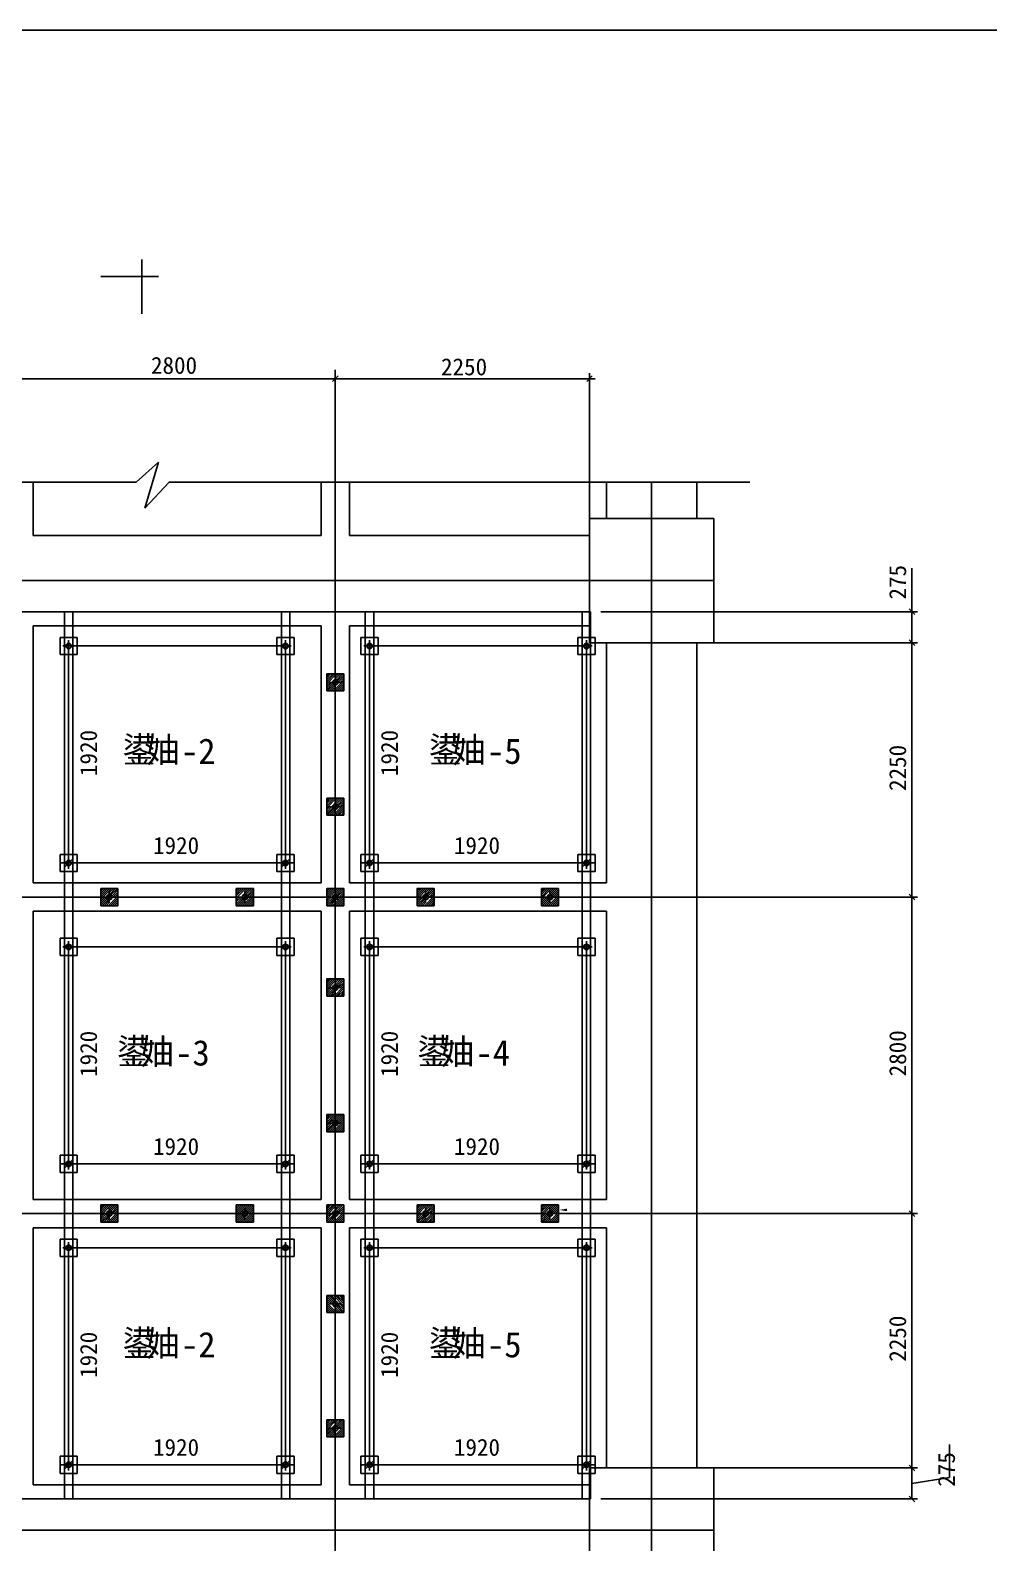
# Model space of a CAD drawing. Header units: metres. Extents: x 0 to 297, y 0 to 210.
# Drawn here: x 66.8 to 151.6, y 76.2 to 210 of the extents above; entities that cross this region are included whole.
import ezdxf

# ---------------------------------------------------------------- set-up
doc = ezdxf.new("R2010")
doc.units = ezdxf.units.M
for name, color, linetype in [(' ', 7, 'Continuous'), ('1', 7, 'Continuous'), ('4', 7, 'Continuous'), ('6', 7, 'Continuous'), ('7', 7, 'Continuous')]:
    doc.layers.add(name, color=color, linetype=linetype)

msp = doc.modelspace()

# ---------------------------------------------------------------- linework, layer by layer
at = {"layer": ' '}
for p, q in [((93.77, 179.95), (93.77, 56.32)), ((121.77, 170.01), (121.77, 56.32)), ((17.94, 161.3), (127.27, 161.3)), ((69.41, 154.76), (69.41, 156.28)), ((69.41, 156.28), (70.93, 156.28)), ((69.66, 155.52), (70.68, 155.52)), ((70.1, 155.71), (70.1, 155.75)), ((70.1, 155.29), (70.1, 155.33)), ((70.17, 155.01), (70.17, 156.03)), ((70.24, 155.71), (70.24, 155.75)), ((70.24, 155.29), (70.24, 155.33)), ((70.93, 156.28), (70.93, 154.76)), ((88.61, 154.76), (88.61, 156.28)), ((88.61, 156.28), (90.13, 156.28)), ((88.86, 155.52), (89.88, 155.52)), ((89.3, 155.71), (89.3, 155.75)), ((89.3, 155.29), (89.3, 155.33)), ((89.37, 155.01), (89.37, 156.03)), ((89.44, 155.71), (89.44, 155.75)), ((89.44, 155.29), (89.44, 155.33)), ((90.13, 156.28), (90.13, 154.76)), ((96.04, 154.76), (96.04, 156.28)), ((96.04, 156.28), (97.56, 156.28)), ((96.29, 155.52), (97.31, 155.52)), ((96.73, 155.71), (96.73, 155.75)), ((96.73, 155.29), (96.73, 155.33)), ((96.8, 155.01), (96.8, 156.03)), ((96.87, 155.71), (96.87, 155.75)), ((96.87, 155.29), (96.87, 155.33)), ((97.56, 156.28), (97.56, 154.76)), ((115.24, 154.76), (115.24, 156.28)), ((115.24, 156.28), (116.76, 156.28)), ((115.49, 155.52), (116.51, 155.52)), ((115.93, 155.71), (115.93, 155.75)), ((115.93, 155.29), (115.93, 155.33)), ((116, 155.01), (116, 156.03)), ((116.07, 155.71), (116.07, 155.75)), ((116.07, 155.29), (116.07, 155.33)), ((116.76, 156.28), (116.76, 154.76)), ((70.93, 154.76), (69.41, 154.76)), ((90.13, 154.76), (88.61, 154.76)), ((97.56, 154.76), (96.04, 154.76)), ((116.76, 154.76), (115.24, 154.76)), ((93.01, 151.54), (93.01, 153.06)), ((93.01, 153.06), (94.53, 153.06)), ((93.77, 151.79), (93.77, 152.81)), ((94.53, 153.06), (94.53, 151.54)), ((94.53, 151.54), (93.01, 151.54)), ((93.26, 152.3), (94.28, 152.3)), ((93.7, 152.49), (93.7, 152.53)), ((93.7, 152.07), (93.7, 152.11)), ((93.84, 152.49), (93.84, 152.53)), ((93.84, 152.07), (93.84, 152.11)), ((93.01, 140.54), (93.01, 142.06)), ((93.01, 142.06), (94.53, 142.06)), ((94.53, 142.06), (94.53, 140.54)), ((94.53, 140.54), (93.01, 140.54)), ((93.26, 141.3), (94.28, 141.3)), ((93.7, 141.49), (93.7, 141.53)), ((93.7, 141.07), (93.7, 141.11)), ((93.77, 140.79), (93.77, 141.81)), ((93.84, 141.49), (93.84, 141.53)), ((93.84, 141.07), (93.84, 141.11)), ((69.41, 135.56), (69.41, 137.08)), ((69.41, 137.08), (70.93, 137.08)), ((70.1, 136.51), (70.1, 136.55)), ((70.17, 135.81), (70.17, 136.83)), ((70.24, 136.51), (70.24, 136.55)), ((70.93, 137.08), (70.93, 135.56)), ((88.61, 135.56), (88.61, 137.08)), ((88.61, 137.08), (90.13, 137.08)), ((89.3, 136.51), (89.3, 136.55)), ((89.37, 135.81), (89.37, 136.83)), ((89.44, 136.51), (89.44, 136.55)), ((90.13, 137.08), (90.13, 135.56)), ((96.04, 135.56), (96.04, 137.08)), ((96.04, 137.08), (97.56, 137.08)), ((96.73, 136.51), (96.73, 136.55)), ((96.8, 135.81), (96.8, 136.83)), ((96.87, 136.51), (96.87, 136.55)), ((97.56, 137.08), (97.56, 135.56)), ((115.24, 135.56), (115.24, 137.08)), ((115.24, 137.08), (116.76, 137.08)), ((115.93, 136.51), (115.93, 136.55)), ((116, 135.81), (116, 136.83)), ((116.07, 136.51), (116.07, 136.55)), ((116.76, 137.08), (116.76, 135.56)), ((70.93, 135.56), (69.41, 135.56)), ((69.66, 136.32), (70.68, 136.32)), ((70.1, 136.09), (70.1, 136.13)), ((70.24, 136.09), (70.24, 136.13)), ((90.13, 135.56), (88.61, 135.56)), ((88.86, 136.32), (89.88, 136.32)), ((89.3, 136.09), (89.3, 136.13)), ((89.44, 136.09), (89.44, 136.13)), ((97.56, 135.56), (96.04, 135.56)), ((96.29, 136.32), (97.31, 136.32)), ((96.73, 136.09), (96.73, 136.13)), ((96.87, 136.09), (96.87, 136.13)), ((116.76, 135.56), (115.24, 135.56)), ((115.49, 136.32), (116.51, 136.32)), ((115.93, 136.09), (115.93, 136.13)), ((116.07, 136.09), (116.07, 136.13)), ((73.01, 132.54), (73.01, 134.06)), ((73.01, 134.06), (74.53, 134.06)), ((74.53, 134.06), (74.53, 132.54)), ((85.01, 132.54), (85.01, 134.06)), ((85.01, 134.06), (86.53, 134.06)), ((86.53, 134.06), (86.53, 132.54)), ((93.01, 132.54), (93.01, 134.06)), ((93.01, 134.06), (94.53, 134.06)), ((94.53, 134.06), (94.53, 132.54)), ((101.01, 132.54), (101.01, 134.06)), ((101.01, 134.06), (102.53, 134.06)), ((102.53, 134.06), (102.53, 132.54)), ((112.01, 132.54), (112.01, 134.06)), ((112.01, 134.06), (113.53, 134.06)), ((113.53, 134.06), (113.53, 132.54)), ((17.94, 133.3), (142.11, 133.3)), ((74.53, 132.54), (73.01, 132.54)), ((73.26, 133.3), (74.28, 133.3)), ((73.7, 133.49), (73.7, 133.53)), ((73.7, 133.07), (73.7, 133.11)), ((73.77, 132.79), (73.77, 133.81)), ((73.84, 133.49), (73.84, 133.53)), ((73.84, 133.07), (73.84, 133.11)), ((86.53, 132.54), (85.01, 132.54)), ((85.26, 133.3), (86.28, 133.3)), ((85.7, 133.49), (85.7, 133.53)), ((85.7, 133.07), (85.7, 133.11)), ((85.77, 132.79), (85.77, 133.81)), ((85.84, 133.49), (85.84, 133.53)), ((85.84, 133.07), (85.84, 133.11)), ((94.53, 132.54), (93.01, 132.54)), ((93.26, 133.3), (94.28, 133.3)), ((93.7, 133.49), (93.7, 133.53)), ((93.7, 133.07), (93.7, 133.11)), ((93.77, 132.79), (93.77, 133.81)), ((93.84, 133.49), (93.84, 133.53)), ((93.84, 133.07), (93.84, 133.11)), ((102.53, 132.54), (101.01, 132.54)), ((101.26, 133.3), (102.28, 133.3)), ((101.7, 133.49), (101.7, 133.53)), ((101.7, 133.07), (101.7, 133.11)), ((101.77, 132.79), (101.77, 133.81)), ((101.84, 133.49), (101.84, 133.53)), ((101.84, 133.07), (101.84, 133.11)), ((113.53, 132.54), (112.01, 132.54)), ((112.26, 133.3), (113.28, 133.3)), ((112.7, 133.49), (112.7, 133.53)), ((112.7, 133.07), (112.7, 133.11)), ((112.77, 132.79), (112.77, 133.81)), ((112.84, 133.49), (112.84, 133.53)), ((112.84, 133.07), (112.84, 133.11)), ((69.41, 128.14), (69.41, 129.66)), ((69.41, 129.66), (70.93, 129.66)), ((69.66, 128.9), (70.68, 128.9)), ((70.1, 129.09), (70.1, 129.13)), ((70.1, 128.67), (70.1, 128.71)), ((70.17, 128.39), (70.17, 129.41)), ((70.24, 129.09), (70.24, 129.13)), ((70.24, 128.67), (70.24, 128.71)), ((70.93, 129.66), (70.93, 128.14)), ((88.61, 128.14), (88.61, 129.66)), ((88.61, 129.66), (90.13, 129.66)), ((88.86, 128.9), (89.88, 128.9)), ((89.3, 129.09), (89.3, 129.13)), ((89.3, 128.67), (89.3, 128.71)), ((89.37, 128.39), (89.37, 129.41)), ((89.44, 129.09), (89.44, 129.13)), ((89.44, 128.67), (89.44, 128.71)), ((90.13, 129.66), (90.13, 128.14)), ((96.04, 128.14), (96.04, 129.66)), ((96.04, 129.66), (97.56, 129.66)), ((96.29, 128.9), (97.31, 128.9)), ((96.73, 129.09), (96.73, 129.13)), ((96.73, 128.67), (96.73, 128.71)), ((96.8, 128.39), (96.8, 129.41)), ((96.87, 129.09), (96.87, 129.13)), ((96.87, 128.67), (96.87, 128.71)), ((97.56, 129.66), (97.56, 128.14)), ((115.24, 128.14), (115.24, 129.66)), ((115.24, 129.66), (116.76, 129.66)), ((115.49, 128.9), (116.51, 128.9)), ((115.93, 129.09), (115.93, 129.13)), ((115.93, 128.67), (115.93, 128.71)), ((116, 128.39), (116, 129.41)), ((116.07, 129.09), (116.07, 129.13)), ((116.07, 128.67), (116.07, 128.71)), ((116.76, 129.66), (116.76, 128.14)), ((70.93, 128.14), (69.41, 128.14)), ((90.13, 128.14), (88.61, 128.14)), ((97.56, 128.14), (96.04, 128.14)), ((116.76, 128.14), (115.24, 128.14)), ((93.01, 124.54), (93.01, 126.06)), ((93.01, 126.06), (94.53, 126.06)), ((93.77, 124.79), (93.77, 125.81)), ((94.53, 126.06), (94.53, 124.54)), ((94.53, 124.54), (93.01, 124.54)), ((93.26, 125.3), (94.28, 125.3)), ((93.7, 125.49), (93.7, 125.53)), ((93.7, 125.07), (93.7, 125.11)), ((93.84, 125.49), (93.84, 125.53)), ((93.84, 125.07), (93.84, 125.11)), ((93.01, 112.54), (93.01, 114.06)), ((93.01, 114.06), (94.53, 114.06)), ((93.77, 112.79), (93.77, 113.81)), ((94.53, 114.06), (94.53, 112.54)), ((94.53, 112.54), (93.01, 112.54)), ((93.26, 113.3), (94.28, 113.3)), ((93.7, 113.49), (93.7, 113.53)), ((93.7, 113.07), (93.7, 113.11)), ((93.84, 113.49), (93.84, 113.53)), ((93.84, 113.07), (93.84, 113.11)), ((69.41, 108.94), (69.41, 110.46)), ((69.41, 110.46), (70.93, 110.46)), ((70.1, 109.89), (70.1, 109.93)), ((70.17, 109.19), (70.17, 110.21)), ((70.24, 109.89), (70.24, 109.93)), ((70.93, 110.46), (70.93, 108.94)), ((88.61, 108.94), (88.61, 110.46)), ((88.61, 110.46), (90.13, 110.46)), ((89.3, 109.89), (89.3, 109.93)), ((89.37, 109.19), (89.37, 110.21)), ((89.44, 109.89), (89.44, 109.93)), ((90.13, 110.46), (90.13, 108.94)), ((96.04, 108.94), (96.04, 110.46)), ((96.04, 110.46), (97.56, 110.46)), ((96.73, 109.89), (96.73, 109.93)), ((96.8, 109.19), (96.8, 110.21)), ((96.87, 109.89), (96.87, 109.93)), ((97.56, 110.46), (97.56, 108.94)), ((115.24, 108.94), (115.24, 110.46)), ((115.24, 110.46), (116.76, 110.46)), ((115.93, 109.89), (115.93, 109.93)), ((116, 109.19), (116, 110.21)), ((116.07, 109.89), (116.07, 109.93)), ((116.76, 110.46), (116.76, 108.94)), ((70.93, 108.94), (69.41, 108.94)), ((69.66, 109.7), (70.68, 109.7)), ((70.1, 109.47), (70.1, 109.51)), ((70.24, 109.47), (70.24, 109.51)), ((90.13, 108.94), (88.61, 108.94)), ((88.86, 109.7), (89.88, 109.7)), ((89.3, 109.47), (89.3, 109.51)), ((89.44, 109.47), (89.44, 109.51)), ((97.56, 108.94), (96.04, 108.94)), ((96.29, 109.7), (97.31, 109.7)), ((96.73, 109.47), (96.73, 109.51)), ((96.87, 109.47), (96.87, 109.51)), ((116.76, 108.94), (115.24, 108.94)), ((115.49, 109.7), (116.51, 109.7)), ((115.93, 109.47), (115.93, 109.51)), ((116.07, 109.47), (116.07, 109.51)), ((73.01, 104.54), (73.01, 106.06)), ((73.01, 106.06), (74.53, 106.06)), ((73.77, 104.79), (73.77, 105.81)), ((74.53, 106.06), (74.53, 104.54)), ((85.01, 104.54), (85.01, 106.06)), ((85.01, 106.06), (86.53, 106.06)), ((85.77, 104.79), (85.77, 105.81)), ((86.53, 106.06), (86.53, 104.54)), ((93.01, 104.54), (93.01, 106.06)), ((93.01, 106.06), (94.53, 106.06)), ((93.77, 104.79), (93.77, 105.81)), ((94.53, 106.06), (94.53, 104.54)), ((101.01, 104.54), (101.01, 106.06)), ((101.01, 106.06), (102.53, 106.06)), ((101.77, 104.79), (101.77, 105.81)), ((102.53, 106.06), (102.53, 104.54)), ((112.01, 104.54), (112.01, 106.06)), ((112.01, 106.06), (113.53, 106.06)), ((112.77, 104.79), (112.77, 105.81)), ((113.53, 106.06), (113.53, 104.54)), ((17.94, 105.3), (142.11, 105.3)), ((74.53, 104.54), (73.01, 104.54)), ((73.26, 105.3), (74.28, 105.3)), ((73.7, 105.49), (73.7, 105.53)), ((73.7, 105.07), (73.7, 105.11)), ((73.84, 105.49), (73.84, 105.53)), ((73.84, 105.07), (73.84, 105.11)), ((86.53, 104.54), (85.01, 104.54)), ((85.26, 105.3), (86.28, 105.3)), ((85.7, 105.49), (85.7, 105.53)), ((85.7, 105.07), (85.7, 105.11)), ((85.84, 105.49), (85.84, 105.53)), ((85.84, 105.07), (85.84, 105.11)), ((94.53, 104.54), (93.01, 104.54)), ((93.26, 105.3), (94.28, 105.3)), ((93.7, 105.49), (93.7, 105.53)), ((93.7, 105.07), (93.7, 105.11)), ((93.84, 105.49), (93.84, 105.53)), ((93.84, 105.07), (93.84, 105.11)), ((102.53, 104.54), (101.01, 104.54)), ((101.26, 105.3), (102.28, 105.3)), ((101.7, 105.49), (101.7, 105.53)), ((101.7, 105.07), (101.7, 105.11)), ((101.84, 105.49), (101.84, 105.53)), ((101.84, 105.07), (101.84, 105.11)), ((113.53, 104.54), (112.01, 104.54)), ((112.26, 105.3), (113.28, 105.3)), ((112.7, 105.49), (112.7, 105.53)), ((112.7, 105.07), (112.7, 105.11)), ((112.84, 105.49), (112.84, 105.53)), ((112.84, 105.07), (112.84, 105.11)), ((69.41, 101.51), (69.41, 103.03)), ((69.41, 103.03), (70.93, 103.03)), ((69.66, 102.27), (70.68, 102.27)), ((70.1, 102.46), (70.1, 102.5)), ((70.1, 102.04), (70.1, 102.08)), ((70.17, 101.76), (70.17, 102.78)), ((70.24, 102.46), (70.24, 102.5)), ((70.24, 102.04), (70.24, 102.08)), ((70.93, 103.03), (70.93, 101.51)), ((88.61, 101.51), (88.61, 103.03)), ((88.61, 103.03), (90.13, 103.03)), ((88.86, 102.27), (89.88, 102.27)), ((89.3, 102.46), (89.3, 102.5)), ((89.3, 102.04), (89.3, 102.08)), ((89.37, 101.76), (89.37, 102.78)), ((89.44, 102.46), (89.44, 102.5)), ((89.44, 102.04), (89.44, 102.08)), ((90.13, 103.03), (90.13, 101.51)), ((96.04, 101.51), (96.04, 103.03)), ((96.04, 103.03), (97.56, 103.03)), ((96.29, 102.27), (97.31, 102.27)), ((96.73, 102.46), (96.73, 102.5)), ((96.73, 102.04), (96.73, 102.08)), ((96.8, 101.76), (96.8, 102.78)), ((96.87, 102.46), (96.87, 102.5)), ((96.87, 102.04), (96.87, 102.08)), ((97.56, 103.03), (97.56, 101.51)), ((115.24, 101.51), (115.24, 103.03)), ((115.24, 103.03), (116.76, 103.03)), ((115.49, 102.27), (116.51, 102.27)), ((115.93, 102.46), (115.93, 102.5)), ((115.93, 102.04), (115.93, 102.08)), ((116, 101.76), (116, 102.78)), ((116.07, 102.46), (116.07, 102.5)), ((116.07, 102.04), (116.07, 102.08)), ((116.76, 103.03), (116.76, 101.51)), ((70.93, 101.51), (69.41, 101.51)), ((90.13, 101.51), (88.61, 101.51)), ((97.56, 101.51), (96.04, 101.51)), ((116.76, 101.51), (115.24, 101.51)), ((93.01, 96.54), (93.01, 98.06)), ((93.01, 98.06), (94.53, 98.06)), ((93.77, 96.79), (93.77, 97.81)), ((94.53, 98.06), (94.53, 96.54)), ((94.53, 96.54), (93.01, 96.54)), ((93.26, 97.3), (94.28, 97.3)), ((93.7, 97.49), (93.7, 97.53)), ((93.7, 97.07), (93.7, 97.11)), ((93.84, 97.49), (93.84, 97.53)), ((93.84, 97.07), (93.84, 97.11)), ((93.01, 85.54), (93.01, 87.06)), ((93.01, 87.06), (94.53, 87.06)), ((94.53, 87.06), (94.53, 85.54)), ((93.26, 86.3), (94.28, 86.3)), ((93.7, 86.49), (93.7, 86.53)), ((93.7, 86.07), (93.7, 86.11)), ((93.77, 85.79), (93.77, 86.81)), ((93.84, 86.49), (93.84, 86.53)), ((93.84, 86.07), (93.84, 86.11)), ((94.53, 85.54), (93.01, 85.54)), ((69.41, 82.31), (69.41, 83.83)), ((69.41, 83.83), (70.93, 83.83)), ((69.66, 83.07), (70.68, 83.07)), ((70.1, 83.26), (70.1, 83.3)), ((70.17, 82.56), (70.17, 83.58)), ((70.24, 83.26), (70.24, 83.3)), ((70.93, 83.83), (70.93, 82.31)), ((88.61, 82.31), (88.61, 83.83)), ((88.61, 83.83), (90.13, 83.83)), ((88.86, 83.07), (89.88, 83.07)), ((89.3, 83.26), (89.3, 83.3)), ((89.37, 82.56), (89.37, 83.58)), ((89.44, 83.26), (89.44, 83.3)), ((90.13, 83.83), (90.13, 82.31)), ((96.04, 82.31), (96.04, 83.83)), ((96.04, 83.83), (97.56, 83.83)), ((96.29, 83.07), (97.31, 83.07)), ((96.73, 83.26), (96.73, 83.3)), ((96.8, 82.56), (96.8, 83.58)), ((96.87, 83.26), (96.87, 83.3)), ((97.56, 83.83), (97.56, 82.31)), ((115.24, 82.31), (115.24, 83.83)), ((115.24, 83.83), (116.76, 83.83)), ((115.49, 83.07), (116.51, 83.07)), ((115.93, 83.26), (115.93, 83.3)), ((116, 82.56), (116, 83.58)), ((116.07, 83.26), (116.07, 83.3)), ((116.76, 83.83), (116.76, 82.31)), ((70.93, 82.31), (69.41, 82.31)), ((70.1, 82.84), (70.1, 82.88)), ((70.24, 82.84), (70.24, 82.88)), ((90.13, 82.31), (88.61, 82.31)), ((89.3, 82.84), (89.3, 82.88)), ((89.44, 82.84), (89.44, 82.88)), ((97.56, 82.31), (96.04, 82.31)), ((96.73, 82.84), (96.73, 82.88)), ((96.87, 82.84), (96.87, 82.88)), ((116.76, 82.31), (115.24, 82.31)), ((115.93, 82.84), (115.93, 82.88)), ((116.07, 82.84), (116.07, 82.88)), ((17.94, 77.3), (127.27, 77.3))]:
    msp.add_line(p, q, dxfattribs=at)
for centre, radius in [((70.17, 155.52), 0.24), ((70.17, 155.52), 0.2), ((89.37, 155.52), 0.24), ((89.37, 155.52), 0.2), ((96.8, 155.52), 0.24), ((96.8, 155.52), 0.2), ((116, 155.52), 0.24), ((116, 155.52), 0.2), ((93.77, 152.3), 0.24), ((93.77, 152.3), 0.2), ((93.77, 141.3), 0.24), ((93.77, 141.3), 0.2), ((70.17, 136.32), 0.24), ((70.17, 136.32), 0.2), ((89.37, 136.32), 0.24), ((89.37, 136.32), 0.2), ((96.8, 136.32), 0.24), ((96.8, 136.32), 0.2), ((116, 136.32), 0.24), ((116, 136.32), 0.2), ((73.77, 133.3), 0.24), ((73.77, 133.3), 0.2), ((85.77, 133.3), 0.24), ((85.77, 133.3), 0.2), ((93.77, 133.3), 0.24), ((93.77, 133.3), 0.2), ((101.77, 133.3), 0.24), ((101.77, 133.3), 0.2), ((112.77, 133.3), 0.24), ((112.77, 133.3), 0.2), ((70.17, 128.9), 0.24), ((70.17, 128.9), 0.2), ((89.37, 128.9), 0.24), ((89.37, 128.9), 0.2), ((96.8, 128.9), 0.24), ((96.8, 128.9), 0.2), ((116, 128.9), 0.24), ((116, 128.9), 0.2), ((93.77, 125.3), 0.24), ((93.77, 125.3), 0.2), ((93.77, 113.3), 0.24), ((93.77, 113.3), 0.2), ((70.17, 109.7), 0.24), ((70.17, 109.7), 0.2), ((89.37, 109.7), 0.24), ((89.37, 109.7), 0.2), ((96.8, 109.7), 0.24), ((96.8, 109.7), 0.2), ((116, 109.7), 0.24), ((116, 109.7), 0.2), ((73.77, 105.3), 0.24), ((73.77, 105.3), 0.2), ((85.77, 105.3), 0.24), ((85.77, 105.3), 0.2), ((93.77, 105.3), 0.24), ((93.77, 105.3), 0.2), ((101.77, 105.3), 0.24), ((101.77, 105.3), 0.2), ((112.77, 105.3), 0.24), ((112.77, 105.3), 0.2), ((70.17, 102.27), 0.24), ((70.17, 102.27), 0.2), ((89.37, 102.27), 0.24), ((89.37, 102.27), 0.2), ((96.8, 102.27), 0.24), ((96.8, 102.27), 0.2), ((116, 102.27), 0.24), ((116, 102.27), 0.2), ((93.77, 97.3), 0.24), ((93.77, 97.3), 0.2), ((93.77, 86.3), 0.24), ((93.77, 86.3), 0.2), ((70.17, 83.07), 0.24), ((70.17, 83.07), 0.2), ((89.37, 83.07), 0.24), ((89.37, 83.07), 0.2), ((96.8, 83.07), 0.24), ((96.8, 83.07), 0.2), ((116, 83.07), 0.24), ((116, 83.07), 0.2)]:
    msp.add_circle(centre, radius, dxfattribs=at)
for p, q in [((297, 210), (0, 210)), ((93.52, 178.91), (94.02, 179.41)), ((94.02, 179.41), (93.52, 178.91)), ((93.77, 162.3), (93.77, 179.66)), ((116.02, 178.91), (116.52, 179.41)), ((116.27, 159.55), (116.27, 179.66)), ((65.27, 179.16), (94.27, 179.16)), ((93.27, 179.16), (116.77, 179.16)), ((76.15, 170.01), (78.14, 171.77)), ((78.14, 171.77), (76.91, 167.72)), ((30.07, 170.01), (76.15, 170.01)), ((76.91, 167.72), (79.06, 170.01)), ((79.06, 170.01), (130.45, 170.01)), ((144.81, 158.55), (144.81, 162.41)), ((117.27, 158.55), (145.31, 158.55)), ((145.06, 158.3), (144.56, 158.8)), ((144.81, 155.3), (144.81, 158.55)), ((70.17, 136.32), (70.17, 155.52)), ((89.37, 155.52), (70.17, 155.52)), ((71.67, 155.52), (74.45, 155.52)), ((89.37, 136.32), (89.37, 155.52)), ((116, 155.52), (96.8, 155.52)), ((96.8, 136.32), (96.8, 155.52)), ((98.3, 155.52), (101.07, 155.52)), ((116, 136.32), (116, 155.52)), ((120.02, 155.8), (145.31, 155.8)), ((144.56, 156.05), (145.06, 155.55)), ((145.06, 155.55), (144.56, 156.05)), ((144.81, 156.3), (144.81, 132.8)), ((93.01, 152.89), (93.18, 153.06)), ((93.01, 152.71), (93.36, 153.06)), ((93.01, 152.53), (93.54, 153.06)), ((93.01, 152.36), (93.71, 153.06)), ((93.01, 152.18), (93.89, 153.06)), ((93.77, 152.76), (94.07, 153.06)), ((93.77, 152.59), (94.24, 153.06)), ((93.88, 152.51), (94.42, 153.06)), ((93.97, 152.43), (94.53, 152.99)), ((94.01, 152.3), (94.53, 152.82)), ((94.19, 152.3), (94.53, 152.64)), ((93.01, 152), (93.31, 152.3)), ((93.01, 151.83), (93.48, 152.3)), ((93.01, 151.65), (93.56, 152.19)), ((93.08, 151.54), (93.64, 152.1)), ((93.25, 151.54), (93.77, 152.05)), ((93.43, 151.54), (93.77, 151.88)), ((93.54, 152.35), (93.72, 152.53)), ((93.59, 152.22), (93.66, 152.3)), ((93.61, 151.54), (94.53, 152.46)), ((93.67, 152.13), (93.77, 152.23)), ((93.77, 152.41), (93.85, 152.48)), ((93.77, 152.06), (93.82, 152.1)), ((93.78, 151.54), (94.53, 152.29)), ((93.84, 152.3), (93.94, 152.4)), ((93.96, 151.54), (94.53, 152.11)), ((93.97, 152.25), (94.01, 152.3)), ((94.14, 151.54), (94.53, 151.93)), ((94.31, 151.54), (94.53, 151.76)), ((94.49, 151.54), (94.53, 151.58)), ((93.01, 141.92), (93.15, 142.06)), ((93.01, 141.74), (93.33, 142.06)), ((93.01, 141.57), (93.5, 142.06)), ((93.01, 141.39), (93.68, 142.06)), ((93.01, 141.21), (93.86, 142.06)), ((93.77, 141.8), (94.03, 142.06)), ((93.77, 141.62), (94.21, 142.06)), ((93.85, 141.52), (94.39, 142.06)), ((93.96, 141.45), (94.53, 142.03)), ((93.01, 141.04), (93.27, 141.3)), ((93.01, 140.86), (93.45, 141.3)), ((93.01, 140.68), (93.55, 141.21)), ((93.04, 140.54), (93.62, 141.11)), ((93.22, 140.54), (93.74, 141.06)), ((93.4, 140.54), (93.77, 140.91)), ((93.56, 141.4), (93.67, 141.51)), ((93.57, 140.54), (94.53, 141.5)), ((93.58, 141.25), (93.63, 141.3)), ((93.65, 141.14), (93.77, 141.27)), ((93.75, 140.54), (94.53, 141.32)), ((93.77, 141.09), (93.78, 141.09)), ((93.8, 141.3), (93.93, 141.42)), ((93.82, 141.49), (93.84, 141.51)), ((93.93, 140.54), (94.53, 141.14)), ((93.97, 141.29), (93.98, 141.3)), ((94.01, 141.33), (94.53, 141.85)), ((94.1, 140.54), (94.53, 140.96)), ((94.16, 141.3), (94.53, 141.67)), ((94.28, 140.54), (94.53, 140.79)), ((94.46, 140.54), (94.53, 140.61)), ((70.55, 136.7), (69.8, 135.95)), ((70.17, 137.82), (70.17, 137.07)), ((89, 135.95), (89.75, 136.7)), ((89.37, 137.82), (89.37, 137.07)), ((97.17, 136.7), (96.42, 135.95)), ((96.8, 137.82), (96.8, 137.07)), ((115.62, 135.95), (116.37, 136.7)), ((116, 137.82), (116, 137.07)), ((69.42, 136.32), (90.12, 136.32)), ((71.67, 136.32), (74.45, 136.32)), ((96.05, 136.32), (116.75, 136.32)), ((98.3, 136.32), (101.07, 136.32)), ((73.01, 134), (73.07, 134.06)), ((73.01, 133.82), (73.25, 134.06)), ((73.01, 133.64), (73.43, 134.06)), ((73.01, 133.47), (73.6, 134.06)), ((73.01, 133.29), (73.78, 134.06)), ((73.01, 133.11), (73.96, 134.06)), ((73.77, 133.7), (74.13, 134.06)), ((73.79, 133.54), (74.31, 134.06)), ((73.92, 133.49), (74.49, 134.06)), ((74, 133.39), (74.53, 133.93)), ((85.01, 133.93), (85.14, 134.06)), ((85.01, 133.75), (85.32, 134.06)), ((85.01, 133.57), (85.5, 134.06)), ((85.01, 133.4), (85.67, 134.06)), ((85.01, 133.22), (85.85, 134.06)), ((85.77, 133.8), (86.03, 134.06)), ((85.77, 133.63), (86.2, 134.06)), ((85.85, 133.53), (86.38, 134.06)), ((85.96, 133.45), (86.53, 134.03)), ((86.01, 133.33), (86.53, 133.86)), ((93.01, 133.96), (93.1, 134.06)), ((93.01, 133.79), (93.28, 134.06)), ((93.01, 133.61), (93.46, 134.06)), ((93.01, 133.43), (93.64, 134.06)), ((93.01, 133.26), (93.81, 134.06)), ((93.01, 133.08), (93.99, 134.06)), ((93.77, 133.66), (94.17, 134.06)), ((93.82, 133.53), (94.34, 134.06)), ((93.94, 133.47), (94.52, 134.06)), ((94, 133.37), (94.53, 133.89)), ((101.01, 134.01), (101.06, 134.06)), ((101.01, 133.83), (101.24, 134.06)), ((101.01, 133.66), (101.41, 134.06)), ((101.01, 133.48), (101.59, 134.06)), ((101.01, 133.3), (101.77, 134.06)), ((101.01, 133.13), (101.94, 134.06)), ((101.77, 133.71), (102.12, 134.06)), ((101.78, 133.54), (102.3, 134.06)), ((101.91, 133.49), (102.47, 134.06)), ((101.99, 133.4), (102.53, 133.94)), ((112.01, 134.05), (112.02, 134.06)), ((112.01, 133.87), (112.2, 134.06)), ((112.01, 133.7), (112.37, 134.06)), ((112.01, 133.52), (112.55, 134.06)), ((112.01, 133.34), (112.73, 134.06)), ((112.01, 133.17), (112.9, 134.06)), ((112.77, 133.75), (113.08, 134.06)), ((112.77, 133.57), (113.26, 134.06)), ((112.89, 133.51), (113.43, 134.06)), ((112.98, 133.42), (113.53, 133.98)), ((73.01, 132.94), (73.37, 133.3)), ((73.01, 132.76), (73.53, 133.28)), ((73.01, 132.58), (73.58, 133.15)), ((73.14, 132.54), (73.68, 133.07)), ((73.32, 132.54), (73.77, 132.99)), ((73.5, 132.54), (73.77, 132.81)), ((73.55, 133.3), (73.57, 133.32)), ((73.61, 133.18), (73.73, 133.3)), ((73.67, 132.54), (74.53, 133.39)), ((73.7, 133.1), (73.71, 133.1)), ((73.75, 133.5), (73.77, 133.52)), ((73.77, 133.34), (73.89, 133.46)), ((73.85, 132.54), (74.53, 133.22)), ((73.85, 133.07), (74, 133.22)), ((73.9, 133.3), (73.97, 133.36)), ((74.03, 132.54), (74.53, 133.04)), ((74.08, 133.3), (74.53, 133.75)), ((74.21, 132.54), (74.53, 132.86)), ((74.26, 133.3), (74.53, 133.57)), ((74.38, 132.54), (74.53, 132.69)), ((85.01, 133.04), (85.27, 133.3)), ((85.01, 132.87), (85.44, 133.3)), ((85.01, 132.69), (85.54, 133.22)), ((85.04, 132.54), (85.61, 133.11)), ((85.21, 132.54), (85.74, 133.06)), ((85.39, 132.54), (85.77, 132.92)), ((85.56, 133.42), (85.65, 133.51)), ((85.57, 132.54), (86.53, 133.5)), ((85.58, 133.25), (85.62, 133.3)), ((85.64, 133.14), (85.77, 133.27)), ((85.74, 132.54), (86.53, 133.33)), ((85.77, 133.09), (85.77, 133.1)), ((85.8, 133.3), (85.93, 133.43)), ((85.82, 133.49), (85.84, 133.52)), ((85.92, 132.54), (86.53, 133.15)), ((85.97, 133.3), (85.97, 133.3)), ((86.1, 132.54), (86.53, 132.97)), ((86.15, 133.3), (86.53, 133.68)), ((86.27, 132.54), (86.53, 132.8)), ((86.45, 132.54), (86.53, 132.62)), ((93.01, 132.9), (93.41, 133.3)), ((93.01, 132.73), (93.54, 133.25)), ((93.01, 132.55), (93.6, 133.13)), ((93.18, 132.54), (93.7, 133.06)), ((93.35, 132.54), (93.77, 132.96)), ((93.53, 132.54), (94.53, 133.54)), ((93.57, 133.29), (93.58, 133.3)), ((93.62, 133.16), (93.76, 133.3)), ((93.71, 132.54), (94.53, 133.36)), ((93.74, 133.1), (93.77, 133.13)), ((93.77, 133.49), (93.78, 133.5)), ((93.77, 133.31), (93.91, 133.45)), ((93.88, 132.54), (94.53, 133.19)), ((93.92, 133.11), (93.96, 133.15)), ((93.94, 133.3), (93.97, 133.33)), ((94.06, 132.54), (94.53, 133.01)), ((94.11, 133.3), (94.53, 133.72)), ((94.24, 132.54), (94.53, 132.83)), ((94.41, 132.54), (94.53, 132.66)), ((101.01, 132.95), (101.36, 133.3)), ((101.01, 132.77), (101.53, 133.29)), ((101.01, 132.6), (101.58, 133.16)), ((101.13, 132.54), (101.67, 133.08)), ((101.31, 132.54), (101.77, 133)), ((101.48, 132.54), (101.77, 132.83)), ((101.54, 133.3), (101.58, 133.33)), ((101.6, 133.19), (101.71, 133.3)), ((101.66, 132.54), (102.53, 133.41)), ((101.7, 133.11), (101.77, 133.18)), ((101.74, 133.49), (101.77, 133.53)), ((101.77, 133.36), (101.88, 133.47)), ((101.83, 133.06), (102.01, 133.24)), ((101.84, 132.54), (102.53, 133.23)), ((101.89, 133.3), (101.96, 133.37)), ((102.01, 132.54), (102.53, 133.05)), ((102.07, 133.3), (102.53, 133.76)), ((102.19, 132.54), (102.53, 132.88)), ((102.24, 133.3), (102.53, 133.59)), ((102.37, 132.54), (102.53, 132.7)), ((112.01, 132.99), (112.32, 133.3)), ((112.01, 132.81), (112.5, 133.3)), ((112.01, 132.64), (112.56, 133.18)), ((112.09, 132.54), (112.65, 133.09)), ((112.27, 132.54), (112.77, 133.04)), ((112.44, 132.54), (112.77, 132.86)), ((112.53, 133.33), (112.6, 133.4)), ((112.59, 133.21), (112.67, 133.3)), ((112.62, 132.54), (113.53, 133.45)), ((112.67, 133.12), (112.77, 133.22)), ((112.7, 133.5), (112.74, 133.53)), ((112.77, 133.4), (112.86, 133.48)), ((112.79, 133.06), (112.84, 133.1)), ((112.8, 132.54), (113.53, 133.27)), ((112.85, 133.3), (112.95, 133.39)), ((112.96, 133.23), (113.01, 133.28)), ((112.97, 132.54), (113.53, 133.09)), ((113.03, 133.3), (113.53, 133.8)), ((113.15, 132.54), (113.53, 132.92)), ((113.2, 133.3), (113.53, 133.62)), ((113.33, 132.54), (113.53, 132.74)), ((113.51, 132.54), (113.53, 132.56)), ((120.02, 133.3), (145.31, 133.3)), ((145.06, 133.05), (144.56, 133.55)), ((144.56, 133.55), (145.06, 133.05)), ((144.81, 133.8), (144.81, 104.8)), ((70.17, 109.7), (70.17, 128.9)), ((89.37, 128.9), (70.17, 128.9)), ((71.67, 128.9), (74.45, 128.9)), ((89.37, 109.7), (89.37, 128.9)), ((116, 128.9), (96.8, 128.9)), ((96.8, 109.7), (96.8, 128.9)), ((98.3, 128.9), (101.07, 128.9)), ((116, 109.7), (116, 128.9)), ((93.01, 126.01), (93.06, 126.06)), ((93.01, 125.83), (93.24, 126.06)), ((93.01, 125.66), (93.41, 126.06)), ((93.01, 125.48), (93.59, 126.06)), ((93.01, 125.3), (93.77, 126.06)), ((93.01, 125.13), (93.94, 126.06)), ((93.77, 125.71), (94.12, 126.06)), ((93.78, 125.54), (94.3, 126.06)), ((93.91, 125.49), (94.47, 126.06)), ((93.99, 125.4), (94.53, 125.94)), ((93.01, 124.95), (93.36, 125.3)), ((93.01, 124.77), (93.53, 125.29)), ((93.01, 124.6), (93.58, 125.16)), ((93.13, 124.54), (93.67, 125.08)), ((93.31, 124.54), (93.77, 125)), ((93.48, 124.54), (93.77, 124.83)), ((93.54, 125.3), (93.58, 125.33)), ((93.6, 125.19), (93.71, 125.3)), ((93.66, 124.54), (94.53, 125.41)), ((93.7, 125.11), (93.77, 125.18)), ((93.74, 125.49), (93.77, 125.53)), ((93.77, 125.36), (93.88, 125.47)), ((93.83, 125.06), (94.01, 125.24)), ((93.84, 124.54), (94.53, 125.23)), ((93.89, 125.3), (93.96, 125.37)), ((94.01, 124.54), (94.53, 125.05)), ((94.07, 125.3), (94.53, 125.76)), ((94.19, 124.54), (94.53, 124.88)), ((94.24, 125.3), (94.53, 125.59)), ((94.37, 124.54), (94.53, 124.7)), ((93.01, 113.93), (93.14, 114.06)), ((93.01, 113.75), (93.31, 114.06)), ((93.01, 113.58), (93.49, 114.06)), ((93.01, 113.4), (93.67, 114.06)), ((93.01, 113.22), (93.85, 114.06)), ((93.01, 113.05), (94.02, 114.06)), ((93.77, 113.63), (94.2, 114.06)), ((93.85, 113.53), (94.38, 114.06)), ((93.95, 113.46), (94.53, 114.04)), ((94.01, 113.34), (94.53, 113.86)), ((93.01, 112.87), (93.44, 113.3)), ((93.01, 112.69), (93.54, 113.22)), ((93.03, 112.54), (93.61, 113.12)), ((93.21, 112.54), (93.73, 113.06)), ((93.39, 112.54), (93.77, 112.92)), ((93.56, 112.54), (94.53, 113.51)), ((93.57, 113.43), (93.64, 113.5)), ((93.58, 113.26), (93.62, 113.3)), ((93.64, 113.14), (93.77, 113.28)), ((93.74, 112.54), (94.53, 113.33)), ((93.77, 113.09), (93.77, 113.1)), ((93.79, 113.3), (93.92, 113.43)), ((93.81, 113.49), (93.84, 113.52)), ((93.92, 112.54), (94.53, 113.15)), ((93.97, 113.3), (93.97, 113.3)), ((94.09, 112.54), (94.53, 112.98)), ((94.15, 113.3), (94.53, 113.68)), ((94.27, 112.54), (94.53, 112.8)), ((94.45, 112.54), (94.53, 112.62)), ((70.17, 111.2), (70.17, 110.45)), ((89.37, 111.2), (89.37, 110.45)), ((96.8, 111.2), (96.8, 110.45)), ((116, 111.2), (116, 110.45)), ((70.55, 110.07), (69.8, 109.32)), ((89, 109.32), (89.75, 110.07)), ((97.17, 110.07), (96.42, 109.32)), ((115.62, 109.32), (116.37, 110.07)), ((69.42, 109.7), (90.12, 109.7)), ((71.67, 109.7), (74.45, 109.7)), ((96.05, 109.7), (116.75, 109.7)), ((98.3, 109.7), (101.07, 109.7)), ((73.01, 106.02), (73.05, 106.06)), ((73.01, 105.84), (73.23, 106.06)), ((73.01, 105.66), (73.41, 106.06)), ((73.01, 105.49), (73.58, 106.06)), ((73.01, 105.31), (73.76, 106.06)), ((73.01, 105.13), (73.94, 106.06)), ((73.77, 105.72), (74.11, 106.06)), ((73.77, 105.54), (74.29, 106.06)), ((73.91, 105.5), (74.47, 106.06)), ((73.99, 105.4), (74.53, 105.95)), ((74.06, 105.3), (74.53, 105.77)), ((85.01, 105.93), (85.14, 106.06)), ((85.01, 105.75), (85.31, 106.06)), ((85.01, 105.58), (85.49, 106.06)), ((85.01, 105.4), (85.67, 106.06)), ((85.01, 105.22), (85.85, 106.06)), ((85.01, 105.05), (86.02, 106.06)), ((85.77, 105.63), (86.2, 106.06)), ((85.85, 105.53), (86.38, 106.06)), ((85.95, 105.46), (86.53, 106.04)), ((86.01, 105.34), (86.53, 105.86)), ((93.01, 106.03), (93.04, 106.06)), ((93.01, 105.86), (93.21, 106.06)), ((93.01, 105.68), (93.39, 106.06)), ((93.01, 105.5), (93.57, 106.06)), ((93.01, 105.33), (93.74, 106.06)), ((93.01, 105.15), (93.92, 106.06)), ((93.77, 105.73), (94.1, 106.06)), ((93.77, 105.56), (94.27, 106.06)), ((93.9, 105.5), (94.45, 106.06)), ((93.98, 105.41), (94.53, 105.96)), ((94.04, 105.3), (94.53, 105.79)), ((101.01, 105.9), (101.17, 106.06)), ((101.01, 105.73), (101.34, 106.06)), ((101.01, 105.55), (101.52, 106.06)), ((101.01, 105.37), (101.7, 106.06)), ((101.01, 105.2), (101.87, 106.06)), ((101.77, 105.78), (102.05, 106.06)), ((101.77, 105.6), (102.23, 106.06)), ((101.87, 105.52), (102.4, 106.06)), ((101.97, 105.44), (102.53, 106.01)), ((102.01, 105.31), (102.53, 105.83)), ((112.01, 106), (112.07, 106.06)), ((112.01, 105.82), (112.25, 106.06)), ((112.01, 105.64), (112.43, 106.06)), ((112.01, 105.47), (112.6, 106.06)), ((112.01, 105.29), (112.78, 106.06)), ((112.01, 105.11), (112.96, 106.06)), ((112.77, 105.7), (113.13, 106.06)), ((112.79, 105.54), (113.31, 106.06)), ((112.92, 105.49), (113.49, 106.06)), ((113, 105.39), (113.53, 105.93)), ((113.08, 105.3), (113.53, 105.75)), ((144.81, 105.8), (144.81, 82.3)), ((73.01, 104.96), (73.35, 105.3)), ((73.01, 104.78), (73.53, 105.3)), ((73.01, 104.6), (73.57, 105.16)), ((73.12, 104.54), (73.67, 105.08)), ((73.3, 104.54), (73.77, 105.01)), ((73.48, 104.54), (73.77, 104.83)), ((73.53, 105.3), (73.58, 105.34)), ((73.6, 105.19), (73.71, 105.3)), ((73.65, 104.54), (74.53, 105.42)), ((73.7, 105.11), (73.77, 105.19)), ((73.73, 105.49), (73.77, 105.54)), ((73.77, 105.36), (73.88, 105.47)), ((73.82, 105.06), (74.01, 105.25)), ((73.83, 104.54), (74.53, 105.24)), ((73.88, 105.3), (73.96, 105.37)), ((74.01, 104.54), (74.53, 105.06)), ((74.18, 104.54), (74.53, 104.89)), ((74.24, 105.3), (74.53, 105.59)), ((74.36, 104.54), (74.53, 104.71)), ((85.01, 104.87), (85.44, 105.3)), ((85.01, 104.69), (85.54, 105.22)), ((85.03, 104.54), (85.61, 105.12)), ((85.21, 104.54), (85.73, 105.06)), ((85.39, 104.54), (85.77, 104.92)), ((85.56, 104.54), (86.53, 105.51)), ((85.57, 105.43), (85.64, 105.5)), ((85.58, 105.26), (85.62, 105.3)), ((85.64, 105.14), (85.77, 105.28)), ((85.74, 104.54), (86.53, 105.33)), ((85.77, 105.09), (85.77, 105.1)), ((85.79, 105.3), (85.92, 105.43)), ((85.81, 105.49), (85.84, 105.52)), ((85.92, 104.54), (86.53, 105.15)), ((85.97, 105.3), (85.97, 105.3)), ((86.09, 104.54), (86.53, 104.98)), ((86.15, 105.3), (86.53, 105.68)), ((86.27, 104.54), (86.53, 104.8)), ((86.45, 104.54), (86.53, 104.62)), ((93.01, 104.97), (93.34, 105.3)), ((93.01, 104.8), (93.51, 105.3)), ((93.01, 104.62), (93.57, 105.17)), ((93.11, 104.54), (93.66, 105.09)), ((93.28, 104.54), (93.77, 105.03)), ((93.46, 104.54), (93.77, 104.85)), ((93.53, 105.32), (93.58, 105.37)), ((93.6, 105.2), (93.69, 105.3)), ((93.64, 104.54), (94.53, 105.43)), ((93.69, 105.11), (93.77, 105.2)), ((93.7, 105.49), (93.75, 105.54)), ((93.77, 105.38), (93.87, 105.47)), ((93.8, 105.06), (93.84, 105.1)), ((93.81, 104.54), (94.53, 105.26)), ((93.87, 105.3), (93.95, 105.38)), ((93.95, 105.21), (94.01, 105.27)), ((93.99, 104.54), (94.53, 105.08)), ((94.17, 104.54), (94.53, 104.9)), ((94.22, 105.3), (94.53, 105.61)), ((94.34, 104.54), (94.53, 104.73)), ((94.52, 104.54), (94.53, 104.55)), ((101.01, 105.02), (101.29, 105.3)), ((101.01, 104.84), (101.47, 105.3)), ((101.01, 104.66), (101.55, 105.2)), ((101.06, 104.54), (101.63, 105.1)), ((101.24, 104.54), (101.76, 105.06)), ((101.42, 104.54), (101.77, 104.89)), ((101.54, 105.37), (101.7, 105.53)), ((101.58, 105.23), (101.64, 105.3)), ((101.59, 104.54), (102.53, 105.48)), ((101.66, 105.13), (101.77, 105.25)), ((101.77, 104.54), (102.53, 105.3)), ((101.77, 105.07), (101.8, 105.1)), ((101.82, 105.3), (101.94, 105.41)), ((101.84, 105.49), (101.84, 105.49)), ((101.95, 104.54), (102.53, 105.12)), ((101.97, 105.27), (102, 105.3)), ((102.12, 104.54), (102.53, 104.95)), ((102.18, 105.3), (102.53, 105.65)), ((102.3, 104.54), (102.53, 104.77)), ((102.48, 104.54), (102.53, 104.59)), ((112.01, 104.94), (112.37, 105.3)), ((112.01, 104.76), (112.53, 105.28)), ((112.01, 104.58), (112.58, 105.15)), ((112.14, 104.54), (112.68, 105.07)), ((112.32, 104.54), (112.77, 104.99)), ((112.5, 104.54), (112.77, 104.81)), ((112.55, 105.3), (112.57, 105.32)), ((112.61, 105.18), (112.73, 105.3)), ((112.67, 104.54), (113.53, 105.4)), ((112.7, 105.1), (112.71, 105.1)), ((112.75, 105.5), (112.77, 105.52)), ((112.77, 105.34), (112.89, 105.46)), ((112.85, 105.07), (113, 105.22)), ((112.85, 104.54), (113.53, 105.22)), ((112.9, 105.3), (112.96, 105.36)), ((113.03, 104.54), (113.53, 105.04)), ((113.2, 104.54), (113.53, 104.87)), ((113.26, 105.3), (113.53, 105.57)), ((113.38, 104.54), (113.53, 104.69)), ((120.02, 105.3), (145.31, 105.3)), ((144.56, 105.55), (145.06, 105.05)), ((145.06, 105.05), (144.56, 105.55)), ((70.17, 83.07), (70.17, 102.27)), ((89.37, 102.27), (70.17, 102.27)), ((71.67, 102.27), (74.45, 102.27)), ((89.37, 83.07), (89.37, 102.27)), ((96.8, 83.07), (96.8, 102.27)), ((116, 102.27), (96.8, 102.27)), ((98.3, 102.27), (101.07, 102.27)), ((116, 83.07), (116, 102.27)), ((93.55, 97.4), (93.01, 97.94)), ((93.48, 97.3), (93.01, 97.76)), ((93.63, 97.49), (93.07, 98.06)), ((93.77, 97.54), (93.25, 98.06)), ((93.77, 97.71), (93.42, 98.06)), ((94.53, 97.12), (93.6, 98.06)), ((94.53, 97.3), (93.78, 98.06)), ((94.53, 97.48), (93.95, 98.06)), ((94.53, 97.65), (94.13, 98.06)), ((94.53, 97.83), (94.31, 98.06)), ((94.53, 98.01), (94.48, 98.06)), ((93.3, 97.3), (93.01, 97.58)), ((93.88, 96.54), (93.01, 97.41)), ((93.71, 96.54), (93.01, 97.23)), ((93.53, 96.54), (93.01, 97.05)), ((93.35, 96.54), (93.01, 96.88)), ((93.18, 96.54), (93.01, 96.7)), ((93.71, 97.06), (93.54, 97.23)), ((93.65, 97.3), (93.58, 97.37)), ((93.77, 97.35), (93.66, 97.46)), ((93.81, 97.49), (93.77, 97.53)), ((94.24, 96.54), (93.77, 97)), ((94.06, 96.54), (93.77, 96.82)), ((93.94, 97.19), (93.83, 97.3)), ((93.84, 97.11), (93.84, 97.11)), ((94.41, 96.54), (93.87, 97.08)), ((94.01, 97.3), (93.97, 97.33)), ((94.53, 96.59), (93.97, 97.16)), ((94.53, 96.77), (94.01, 97.29)), ((94.53, 96.95), (94.18, 97.3)), ((93.01, 86.88), (93.19, 87.06)), ((93.01, 86.71), (93.36, 87.06)), ((93.01, 86.53), (93.54, 87.06)), ((93.01, 86.35), (93.72, 87.06)), ((93.01, 86.18), (93.89, 87.06)), ((93.77, 86.76), (94.07, 87.06)), ((93.77, 86.58), (94.25, 87.06)), ((93.88, 86.51), (94.42, 87.06)), ((93.97, 86.43), (94.53, 86.99)), ((93.01, 86), (93.31, 86.3)), ((93.01, 85.82), (93.49, 86.3)), ((93.01, 85.65), (93.56, 86.19)), ((93.08, 85.54), (93.64, 86.1)), ((93.26, 85.54), (93.77, 86.05)), ((93.43, 85.54), (93.77, 85.88)), ((93.54, 86.35), (93.72, 86.53)), ((93.59, 86.22), (93.66, 86.3)), ((93.61, 85.54), (94.53, 86.46)), ((93.67, 86.12), (93.77, 86.23)), ((93.77, 86.41), (93.85, 86.48)), ((93.77, 86.05), (93.82, 86.1)), ((93.79, 85.54), (94.53, 86.28)), ((93.84, 86.3), (93.94, 86.4)), ((93.96, 85.54), (94.53, 86.11)), ((93.97, 86.25), (94.01, 86.29)), ((94.02, 86.3), (94.53, 86.81)), ((94.14, 85.54), (94.53, 85.93)), ((94.19, 86.3), (94.53, 86.64)), ((94.32, 85.54), (94.53, 85.75)), ((70.17, 84.57), (70.17, 83.82)), ((89.37, 84.57), (89.37, 83.82)), ((94.49, 85.54), (94.53, 85.58)), ((96.8, 84.57), (96.8, 83.82)), ((116, 84.57), (116, 83.82)), ((148.12, 81.95), (148.12, 84.87)), ((69.42, 83.07), (90.12, 83.07)), ((70.55, 83.45), (69.8, 82.7)), ((71.67, 83.07), (74.45, 83.07)), ((89, 82.7), (89.75, 83.45)), ((96.05, 83.07), (116.75, 83.07)), ((97.17, 83.45), (96.42, 82.7)), ((98.3, 83.07), (101.07, 83.07)), ((115.62, 82.7), (116.37, 83.45)), ((144.56, 83.05), (145.06, 82.55)), ((145.06, 82.55), (144.56, 83.05)), ((144.81, 83.3), (144.81, 80.05)), ((120.02, 82.8), (145.31, 82.8)), ((144.81, 81.42), (148.12, 81.95)), ((144.56, 80.3), (145.06, 79.8)), ((117.27, 80.05), (145.31, 80.05))]:
    msp.add_line(p, q)
at = {"layer": '1'}
for p, q in [((67.02, 165.3), (67.02, 170.01)), ((92.52, 170.01), (92.52, 165.3)), ((95.02, 170.01), (95.02, 165.3)), ((117.77, 166.8), (117.77, 170.01)), ((125.77, 166.8), (125.77, 170.01)), ((116.27, 166.8), (116.27, 155.8)), ((116.27, 155.8), (116.27, 166.8)), ((116.27, 166.8), (127.27, 166.8)), ((127.27, 166.8), (127.27, 155.8)), ((92.52, 165.3), (67.02, 165.3)), ((67.02, 165.3), (92.52, 165.3)), ((116.27, 165.3), (95.02, 165.3)), ((95.02, 165.3), (116.27, 165.3)), ((67.02, 134.55), (67.02, 157.3)), ((92.52, 157.3), (67.02, 157.3)), ((67.02, 157.3), (92.52, 157.3)), ((92.52, 157.3), (92.52, 134.55)), ((116.27, 157.3), (95.02, 157.3)), ((95.02, 157.3), (116.27, 157.3)), ((95.02, 157.3), (95.02, 134.55)), ((116.27, 155.8), (127.27, 155.8)), ((117.77, 134.55), (117.77, 155.8)), ((125.77, 82.8), (125.77, 155.8)), ((67.02, 134.55), (92.52, 134.55)), ((95.02, 134.55), (117.77, 134.55)), ((67.02, 106.55), (67.02, 132.05)), ((67.02, 132.05), (92.52, 132.05)), ((92.52, 132.05), (92.52, 106.55)), ((92.52, 106.55), (92.52, 132.05)), ((95.02, 132.05), (117.77, 132.05)), ((95.02, 132.05), (95.02, 106.55)), ((95.02, 106.55), (95.02, 132.05)), ((117.77, 106.55), (117.77, 132.05)), ((125.77, 106.55), (125.77, 132.05)), ((67.02, 106.55), (92.52, 106.55)), ((95.02, 106.55), (117.77, 106.55)), ((67.02, 81.3), (67.02, 104.05)), ((67.02, 104.05), (92.52, 104.05)), ((92.52, 104.05), (92.52, 81.3)), ((95.02, 104.05), (95.02, 81.3)), ((95.02, 104.05), (117.77, 104.05)), ((117.77, 82.8), (117.77, 104.05)), ((125.77, 82.8), (125.77, 104.05)), ((116.27, 82.8), (127.27, 82.8)), ((116.27, 82.8), (116.27, 71.8)), ((127.27, 82.8), (127.27, 71.8)), ((67.02, 81.3), (92.52, 81.3)), ((95.02, 81.3), (116.27, 81.3))]:
    msp.add_line(p, q, dxfattribs=at)
at = {"layer": '4'}
for p, q in [((65.77, 158.55), (93.77, 158.55)), ((116.27, 158.55), (93.77, 158.55)), ((93.77, 158.55), (93.77, 133.3)), ((93.77, 158.55), (93.77, 133.3)), ((116.27, 155.8), (116.27, 158.55)), ((119.77, 155.8), (116.27, 155.8)), ((65.77, 133.3), (93.77, 133.3)), ((93.77, 133.3), (65.77, 133.3)), ((93.77, 133.3), (119.77, 133.3)), ((93.77, 133.3), (119.77, 133.3)), ((93.77, 133.3), (93.77, 105.3)), ((93.77, 105.3), (93.77, 133.3)), ((93.77, 105.3), (65.77, 105.3)), ((65.77, 105.3), (93.77, 105.3)), ((93.77, 80.05), (93.77, 105.3)), ((93.77, 105.3), (93.77, 80.05)), ((119.77, 105.3), (93.77, 105.3)), ((93.77, 105.3), (119.77, 105.3)), ((119.77, 82.8), (116.27, 82.8)), ((116.27, 82.8), (116.27, 80.05)), ((93.77, 80.05), (65.77, 80.05)), ((116.27, 80.05), (93.77, 80.05))]:
    msp.add_line(p, q, dxfattribs=at)
at = {"layer": '6'}
for p, q in [((76.65, 189.71), (76.65, 184.91)), ((73.01, 188.22), (78.14, 188.22)), ((69.8, 158.55), (69.8, 133.3)), ((70.55, 158.55), (69.8, 158.55)), ((70.55, 133.3), (70.55, 158.55)), ((89, 158.55), (89, 133.3)), ((89.75, 158.55), (89, 158.55)), ((89.75, 133.3), (89.75, 158.55)), ((96.42, 158.55), (96.42, 133.3)), ((97.17, 158.55), (96.42, 158.55)), ((97.17, 133.3), (97.17, 158.55)), ((115.62, 158.55), (115.62, 133.3)), ((116.37, 158.55), (115.62, 158.55)), ((116.37, 133.3), (116.37, 158.55)), ((69.8, 133.3), (69.8, 105.3)), ((70.55, 133.3), (69.8, 133.3)), ((69.8, 133.3), (70.55, 133.3)), ((70.55, 105.3), (70.55, 133.3)), ((89, 133.3), (89, 105.3)), ((89.75, 133.3), (89, 133.3)), ((89, 133.3), (89.75, 133.3)), ((89.75, 105.3), (89.75, 133.3)), ((96.42, 133.3), (96.42, 105.3)), ((97.17, 133.3), (96.42, 133.3)), ((96.42, 133.3), (97.17, 133.3)), ((97.17, 105.3), (97.17, 133.3)), ((115.62, 133.3), (115.62, 105.3)), ((116.37, 133.3), (115.62, 133.3)), ((115.62, 133.3), (116.37, 133.3)), ((116.37, 105.3), (116.37, 133.3)), ((69.8, 105.3), (69.8, 80.05)), ((69.8, 105.3), (70.55, 105.3)), ((70.55, 105.3), (69.8, 105.3)), ((70.55, 80.05), (70.55, 105.3)), ((89, 105.3), (89, 80.05)), ((89, 105.3), (89.75, 105.3)), ((89.75, 105.3), (89, 105.3)), ((89.75, 80.05), (89.75, 105.3)), ((96.42, 105.3), (96.42, 80.05)), ((96.42, 105.3), (97.17, 105.3)), ((97.17, 105.3), (96.42, 105.3)), ((97.17, 80.05), (97.17, 105.3)), ((115.62, 105.3), (115.62, 80.05)), ((115.62, 105.3), (116.37, 105.3)), ((116.37, 105.3), (115.62, 105.3)), ((116.37, 80.05), (116.37, 105.3)), ((69.8, 80.05), (70.55, 80.05)), ((89, 80.05), (89.75, 80.05)), ((96.42, 80.05), (97.17, 80.05)), ((115.62, 80.05), (116.37, 80.05))]:
    msp.add_line(p, q, dxfattribs=at)
at = {"layer": '7'}
msp.add_solid([(114.29, 105.51), (114.29, 105.74), (113.59, 105.62)], dxfattribs=at)

# ---------------------------------------------------------------- texts
at = {"layer": ' '}
for p in [(72.68, 144.01), (99.31, 144.01), (72.68, 117.39), (99.31, 117.39), (72.68, 90.76), (99.31, 90.76)]:
    msp.add_text('1920', height=1.5, rotation=90, dxfattribs=at).set_placement(p)
for s, p in [('鍙', (74.94, 145.21)), ('妯', (77.03, 145.19)), ('鍙', (102.04, 145.21)), ('妯', (104.12, 145.19)), ('鍙', (74.44, 118.51)), ('妯', (76.52, 118.49)), ('鍙', (101.02, 118.51)), ('妯', (103.1, 118.49)), ('鍙', (74.94, 92.7)), ('妯', (77.03, 92.67)), ('鍙', (102.04, 92.7)), ('妯', (104.12, 92.67))]:
    msp.add_text(s, height=2.29, dxfattribs=at).set_placement(p)
for s, p in [('2800', (77.46, 179.6)), ('2250', (103.13, 179.47)), ('1920', (77.64, 137.12)), ('1920', (104.27, 137.12)), ('1920', (77.64, 110.49)), ('1920', (104.27, 110.49)), ('1920', (77.64, 83.87)), ('1920', (104.27, 83.87))]:
    msp.add_text(s, height=1.5).set_placement(p)
for s, p in [('275', (144.29, 159.63)), ('2250', (144.29, 142.69)), ('2800', (144.29, 117.44)), ('2250', (144.29, 92.19)), ('275', (148.61, 81.13))]:
    msp.add_text(s, height=1.5, rotation=90).set_placement(p)
at = {"layer": '4'}
for s, p in [('-2', (80.11, 145.09)), ('-5', (107.2, 145.09)), ('-3', (79.6, 118.4)), ('-4', (106.18, 118.4)), ('-2', (80.11, 92.58)), ('-5', (107.2, 92.58))]:
    msp.add_text(s, height=2.25, dxfattribs=at).set_placement(p)

doc.saveas('drawing.dxf')
